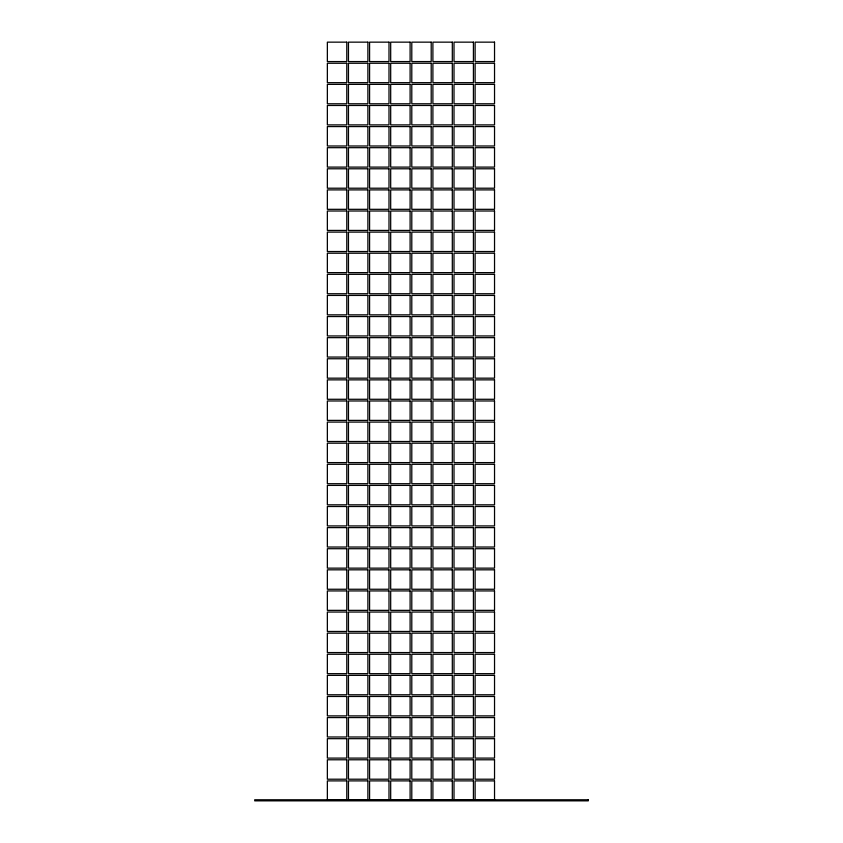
<?xml version="1.0" encoding="UTF-8"?>
<svg xmlns="http://www.w3.org/2000/svg" width="843" height="843" viewBox="0 0 843 843"><rect width="100%" height="100%" fill="white"/><g stroke="black" fill="none" stroke-linecap="round" stroke-linejoin="round"><path stroke-width="1.26" d="M346.779 42.15L327.358 42.15L327.358 61.571L346.779 61.571L346.779 42.15M367.885 42.15L348.465 42.15L348.465 61.571L367.885 61.571L367.885 42.15M388.992 42.15L369.582 42.15L369.582 61.571L388.992 61.571L388.992 42.15M410.098 42.15L390.688 42.15L390.688 61.571L410.098 61.571L410.098 42.15M431.205 42.15L411.795 42.15L411.795 61.571L431.205 61.571L431.205 42.15M452.312 42.15L432.902 42.15L432.902 61.571L452.312 61.571L452.312 42.15M473.418 42.15L454.008 42.15L454.008 61.571L473.418 61.571L473.418 42.15M494.535 42.15L475.115 42.15L475.115 61.571L494.535 61.571L494.535 42.15M346.779 63.257L327.358 63.257L327.358 82.677L346.779 82.677L346.779 63.257M367.885 63.257L348.465 63.257L348.465 82.677L367.885 82.677L367.885 63.257M388.992 63.257L369.582 63.257L369.582 82.677L388.992 82.677L388.992 63.257M410.098 63.257L390.688 63.257L390.688 82.677L410.098 82.677L410.098 63.257M431.205 63.257L411.795 63.257L411.795 82.677L431.205 82.677L431.205 63.257M452.312 63.257L432.902 63.257L432.902 82.677L452.312 82.677L452.312 63.257M473.418 63.257L454.008 63.257L454.008 82.677L473.418 82.677L473.418 63.257M494.535 63.257L475.115 63.257L475.115 82.677L494.535 82.677L494.535 63.257M346.779 84.363L327.358 84.363L327.358 103.784L346.779 103.784L346.779 84.363M367.885 84.363L348.465 84.363L348.465 103.784L367.885 103.784L367.885 84.363M388.992 84.363L369.582 84.363L369.582 103.784L388.992 103.784L388.992 84.363M410.098 84.363L390.688 84.363L390.688 103.784L410.098 103.784L410.098 84.363M431.205 84.363L411.795 84.363L411.795 103.784L431.205 103.784L431.205 84.363M452.312 84.363L432.902 84.363L432.902 103.784L452.312 103.784L452.312 84.363M473.418 84.363L454.008 84.363L454.008 103.784L473.418 103.784L473.418 84.363M494.535 84.363L475.115 84.363L475.115 103.784L494.535 103.784L494.535 84.363M346.779 105.47L327.358 105.47L327.358 124.89L346.779 124.89L346.779 105.47M367.885 105.47L348.465 105.47L348.465 124.89L367.885 124.89L367.885 105.47M388.992 105.47L369.582 105.47L369.582 124.89L388.992 124.89L388.992 105.47M410.098 105.47L390.688 105.47L390.688 124.89L410.098 124.89L410.098 105.47M431.205 105.47L411.795 105.47L411.795 124.89L431.205 124.89L431.205 105.47M452.312 105.47L432.902 105.47L432.902 124.89L452.312 124.89L452.312 105.47M473.418 105.47L454.008 105.47L454.008 124.89L473.418 124.89L473.418 105.47M494.535 105.47L475.115 105.47L475.115 124.89L494.535 124.89L494.535 105.47M346.779 126.576L327.358 126.576L327.358 145.997L346.779 145.997L346.779 126.576M367.885 126.576L348.465 126.576L348.465 145.997L367.885 145.997L367.885 126.576M388.992 126.576L369.582 126.576L369.582 145.997L388.992 145.997L388.992 126.576M410.098 126.576L390.688 126.576L390.688 145.997L410.098 145.997L410.098 126.576M431.205 126.576L411.795 126.576L411.795 145.997L431.205 145.997L431.205 126.576M452.312 126.576L432.902 126.576L432.902 145.997L452.312 145.997L452.312 126.576M473.418 126.576L454.008 126.576L454.008 145.997L473.418 145.997L473.418 126.576M494.535 126.576L475.115 126.576L475.115 145.997L494.535 145.997L494.535 126.576M346.779 147.683L327.358 147.683L327.358 167.104L346.779 167.104L346.779 147.683M367.885 147.683L348.465 147.683L348.465 167.104L367.885 167.104L367.885 147.683M388.992 147.683L369.582 147.683L369.582 167.104L388.992 167.104L388.992 147.683M410.098 147.683L390.688 147.683L390.688 167.104L410.098 167.104L410.098 147.683M431.205 147.683L411.795 147.683L411.795 167.104L431.205 167.104L431.205 147.683M452.312 147.683L432.902 147.683L432.902 167.104L452.312 167.104L452.312 147.683M473.418 147.683L454.008 147.683L454.008 167.104L473.418 167.104L473.418 147.683M494.535 147.683L475.115 147.683L475.115 167.104L494.535 167.104L494.535 147.683M346.779 168.79L327.358 168.79L327.358 188.21L346.779 188.21L346.779 168.79M367.885 168.79L348.465 168.79L348.465 188.21L367.885 188.21L367.885 168.79M388.992 168.79L369.582 168.79L369.582 188.21L388.992 188.21L388.992 168.79M410.098 168.79L390.688 168.79L390.688 188.21L410.098 188.21L410.098 168.79M431.205 168.79L411.795 168.79L411.795 188.21L431.205 188.21L431.205 168.79M452.312 168.79L432.902 168.79L432.902 188.21L452.312 188.21L452.312 168.79M473.418 168.79L454.008 168.79L454.008 188.21L473.418 188.21L473.418 168.79M494.535 168.79L475.115 168.79L475.115 188.21L494.535 188.21L494.535 168.79M346.779 189.896L327.358 189.896L327.358 209.317L346.779 209.317L346.779 189.896M367.885 189.896L348.465 189.896L348.465 209.317L367.885 209.317L367.885 189.896M388.992 189.896L369.582 189.896L369.582 209.317L388.992 209.317L388.992 189.896M410.098 189.896L390.688 189.896L390.688 209.317L410.098 209.317L410.098 189.896M431.205 189.896L411.795 189.896L411.795 209.317L431.205 209.317L431.205 189.896M452.312 189.896L432.902 189.896L432.902 209.317L452.312 209.317L452.312 189.896M473.418 189.896L454.008 189.896L454.008 209.317L473.418 209.317L473.418 189.896M494.535 189.896L475.115 189.896L475.115 209.317L494.535 209.317L494.535 189.896M346.779 211.003L327.358 211.003L327.358 230.424L346.779 230.424L346.779 211.003M367.885 211.003L348.465 211.003L348.465 230.424L367.885 230.424L367.885 211.003M388.992 211.003L369.582 211.003L369.582 230.424L388.992 230.424L388.992 211.003M410.098 211.003L390.688 211.003L390.688 230.424L410.098 230.424L410.098 211.003M431.205 211.003L411.795 211.003L411.795 230.424L431.205 230.424L431.205 211.003M452.312 211.003L432.902 211.003L432.902 230.424L452.312 230.424L452.312 211.003M473.418 211.003L454.008 211.003L454.008 230.424L473.418 230.424L473.418 211.003M494.535 211.003L475.115 211.003L475.115 230.424L494.535 230.424L494.535 211.003M346.779 232.11L327.358 232.11L327.358 251.53L346.779 251.53L346.779 232.11M367.885 232.11L348.465 232.11L348.465 251.53L367.885 251.53L367.885 232.11M388.992 232.11L369.582 232.11L369.582 251.53L388.992 251.53L388.992 232.11M410.098 232.11L390.688 232.11L390.688 251.53L410.098 251.53L410.098 232.11M431.205 232.11L411.795 232.11L411.795 251.53L431.205 251.53L431.205 232.11M452.312 232.11L432.902 232.11L432.902 251.53L452.312 251.53L452.312 232.11M473.418 232.11L454.008 232.11L454.008 251.53L473.418 251.53L473.418 232.11M494.535 232.11L475.115 232.11L475.115 251.53L494.535 251.53L494.535 232.11M346.779 253.216L327.358 253.216L327.358 272.637L346.779 272.637L346.779 253.216M367.885 253.216L348.465 253.216L348.465 272.637L367.885 272.637L367.885 253.216M388.992 253.216L369.582 253.216L369.582 272.637L388.992 272.637L388.992 253.216M410.098 253.216L390.688 253.216L390.688 272.637L410.098 272.637L410.098 253.216M431.205 253.216L411.795 253.216L411.795 272.637L431.205 272.637L431.205 253.216M452.312 253.216L432.902 253.216L432.902 272.637L452.312 272.637L452.312 253.216M473.418 253.216L454.008 253.216L454.008 272.637L473.418 272.637L473.418 253.216M494.535 253.216L475.115 253.216L475.115 272.637L494.535 272.637L494.535 253.216M346.779 274.323L327.358 274.323L327.358 293.743L346.779 293.743L346.779 274.323M367.885 274.323L348.465 274.323L348.465 293.743L367.885 293.743L367.885 274.323M388.992 274.323L369.582 274.323L369.582 293.743L388.992 293.743L388.992 274.323M410.098 274.323L390.688 274.323L390.688 293.743L410.098 293.743L410.098 274.323M431.205 274.323L411.795 274.323L411.795 293.743L431.205 293.743L431.205 274.323M452.312 274.323L432.902 274.323L432.902 293.743L452.312 293.743L452.312 274.323M473.418 274.323L454.008 274.323L454.008 293.743L473.418 293.743L473.418 274.323M494.535 274.323L475.115 274.323L475.115 293.743L494.535 293.743L494.535 274.323M346.779 295.429L327.358 295.429L327.358 314.85L346.779 314.85L346.779 295.429M367.885 295.429L348.465 295.429L348.465 314.85L367.885 314.85L367.885 295.429M388.992 295.429L369.582 295.429L369.582 314.85L388.992 314.85L388.992 295.429M410.098 295.429L390.688 295.429L390.688 314.85L410.098 314.85L410.098 295.429M431.205 295.429L411.795 295.429L411.795 314.85L431.205 314.85L431.205 295.429M452.312 295.429L432.902 295.429L432.902 314.85L452.312 314.85L452.312 295.429M473.418 295.429L454.008 295.429L454.008 314.85L473.418 314.85L473.418 295.429M494.535 295.429L475.115 295.429L475.115 314.85L494.535 314.85L494.535 295.429M346.779 316.546L327.358 316.546L327.358 335.957L346.779 335.957L346.779 316.546M367.885 316.546L348.465 316.546L348.465 335.957L367.885 335.957L367.885 316.546M388.992 316.546L369.582 316.546L369.582 335.957L388.992 335.957L388.992 316.546M410.098 316.546L390.688 316.546L390.688 335.957L410.098 335.957L410.098 316.546M431.205 316.546L411.795 316.546L411.795 335.957L431.205 335.957L431.205 316.546M452.312 316.546L432.902 316.546L432.902 335.957L452.312 335.957L452.312 316.546M473.418 316.546L454.008 316.546L454.008 335.957L473.418 335.957L473.418 316.546M494.535 316.546L475.115 316.546L475.115 335.957L494.535 335.957L494.535 316.546M346.779 337.653L327.358 337.653L327.358 357.063L346.779 357.063L346.779 337.653M367.885 337.653L348.465 337.653L348.465 357.063L367.885 357.063L367.885 337.653M388.992 337.653L369.582 337.653L369.582 357.063L388.992 357.063L388.992 337.653M410.098 337.653L390.688 337.653L390.688 357.063L410.098 357.063L410.098 337.653M431.205 337.653L411.795 337.653L411.795 357.063L431.205 357.063L431.205 337.653M452.312 337.653L432.902 337.653L432.902 357.063L452.312 357.063L452.312 337.653M473.418 337.653L454.008 337.653L454.008 357.063L473.418 357.063L473.418 337.653M494.535 337.653L475.115 337.653L475.115 357.063L494.535 357.063L494.535 337.653M346.779 358.76L327.358 358.76L327.358 378.17L346.779 378.17L346.779 358.76M367.885 358.76L348.465 358.76L348.465 378.17L367.885 378.17L367.885 358.76M388.992 358.76L369.582 358.76L369.582 378.17L388.992 378.17L388.992 358.76M410.098 358.76L390.688 358.76L390.688 378.17L410.098 378.17L410.098 358.76M431.205 358.76L411.795 358.76L411.795 378.17L431.205 378.17L431.205 358.76M452.312 358.76L432.902 358.76L432.902 378.17L452.312 378.17L452.312 358.76M473.418 358.76L454.008 358.76L454.008 378.17L473.418 378.17L473.418 358.76M494.535 358.76L475.115 358.76L475.115 378.17L494.535 378.17L494.535 358.76M346.779 379.866L327.358 379.866L327.358 399.276L346.779 399.276L346.779 379.866M367.885 379.866L348.465 379.866L348.465 399.276L367.885 399.276L367.885 379.866M388.992 379.866L369.582 379.866L369.582 399.276L388.992 399.276L388.992 379.866M410.098 379.866L390.688 379.866L390.688 399.276L410.098 399.276L410.098 379.866M431.205 379.866L411.795 379.866L411.795 399.276L431.205 399.276L431.205 379.866M452.312 379.866L432.902 379.866L432.902 399.276L452.312 399.276L452.312 379.866M473.418 379.866L454.008 379.866L454.008 399.276L473.418 399.276L473.418 379.866M494.535 379.866L475.115 379.866L475.115 399.276L494.535 399.276L494.535 379.866M346.779 400.973L327.358 400.973L327.358 420.383L346.779 420.383L346.779 400.973M367.885 400.973L348.465 400.973L348.465 420.383L367.885 420.383L367.885 400.973M388.992 400.973L369.582 400.973L369.582 420.383L388.992 420.383L388.992 400.973M410.098 400.973L390.688 400.973L390.688 420.383L410.098 420.383L410.098 400.973M431.205 400.973L411.795 400.973L411.795 420.383L431.205 420.383L431.205 400.973M452.312 400.973L432.902 400.973L432.902 420.383L452.312 420.383L452.312 400.973M473.418 400.973L454.008 400.973L454.008 420.383L473.418 420.383L473.418 400.973M494.535 400.973L475.115 400.973L475.115 420.383L494.535 420.383L494.535 400.973M346.779 422.08L327.358 422.08L327.358 441.5L346.779 441.5L346.779 422.08M367.885 422.08L348.465 422.08L348.465 441.5L367.885 441.5L367.885 422.08M388.992 422.08L369.582 422.08L369.582 441.5L388.992 441.5L388.992 422.08M410.098 422.08L390.688 422.08L390.688 441.5L410.098 441.5L410.098 422.08M431.205 422.08L411.795 422.08L411.795 441.5L431.205 441.5L431.205 422.08M452.312 422.08L432.902 422.08L432.902 441.5L452.312 441.5L452.312 422.08M473.418 422.08L454.008 422.08L454.008 441.5L473.418 441.5L473.418 422.08M494.535 422.08L475.115 422.08L475.115 441.5L494.535 441.5L494.535 422.08M346.779 443.186L327.358 443.186L327.358 462.607L346.779 462.607L346.779 443.186M367.885 443.186L348.465 443.186L348.465 462.607L367.885 462.607L367.885 443.186M388.992 443.186L369.582 443.186L369.582 462.607L388.992 462.607L388.992 443.186M410.098 443.186L390.688 443.186L390.688 462.607L410.098 462.607L410.098 443.186M431.205 443.186L411.795 443.186L411.795 462.607L431.205 462.607L431.205 443.186M452.312 443.186L432.902 443.186L432.902 462.607L452.312 462.607L452.312 443.186M473.418 443.186L454.008 443.186L454.008 462.607L473.418 462.607L473.418 443.186M494.535 443.186L475.115 443.186L475.115 462.607L494.535 462.607L494.535 443.186M346.779 464.293L327.358 464.293L327.358 483.713L346.779 483.713L346.779 464.293M367.885 464.293L348.465 464.293L348.465 483.713L367.885 483.713L367.885 464.293M388.992 464.293L369.582 464.293L369.582 483.713L388.992 483.713L388.992 464.293M410.098 464.293L390.688 464.293L390.688 483.713L410.098 483.713L410.098 464.293M431.205 464.293L411.795 464.293L411.795 483.713L431.205 483.713L431.205 464.293M452.312 464.293L432.902 464.293L432.902 483.713L452.312 483.713L452.312 464.293M473.418 464.293L454.008 464.293L454.008 483.713L473.418 483.713L473.418 464.293M494.535 464.293L475.115 464.293L475.115 483.713L494.535 483.713L494.535 464.293M346.779 485.399L327.358 485.399L327.358 504.82L346.779 504.82L346.779 485.399M367.885 485.399L348.465 485.399L348.465 504.82L367.885 504.82L367.885 485.399M388.992 485.399L369.582 485.399L369.582 504.82L388.992 504.82L388.992 485.399M410.098 485.399L390.688 485.399L390.688 504.82L410.098 504.82L410.098 485.399M431.205 485.399L411.795 485.399L411.795 504.82L431.205 504.82L431.205 485.399M452.312 485.399L432.902 485.399L432.902 504.82L452.312 504.82L452.312 485.399M473.418 485.399L454.008 485.399L454.008 504.82L473.418 504.82L473.418 485.399M494.535 485.399L475.115 485.399L475.115 504.82L494.535 504.82L494.535 485.399M346.779 506.506L327.358 506.506L327.358 525.927L346.779 525.927L346.779 506.506M367.885 506.506L348.465 506.506L348.465 525.927L367.885 525.927L367.885 506.506M388.992 506.506L369.582 506.506L369.582 525.927L388.992 525.927L388.992 506.506M410.098 506.506L390.688 506.506L390.688 525.927L410.098 525.927L410.098 506.506M431.205 506.506L411.795 506.506L411.795 525.927L431.205 525.927L431.205 506.506M452.312 506.506L432.902 506.506L432.902 525.927L452.312 525.927L452.312 506.506M473.418 506.506L454.008 506.506L454.008 525.927L473.418 525.927L473.418 506.506M494.535 506.506L475.115 506.506L475.115 525.927L494.535 525.927L494.535 506.506M346.779 527.613L327.358 527.613L327.358 547.033L346.779 547.033L346.779 527.613M367.885 527.613L348.465 527.613L348.465 547.033L367.885 547.033L367.885 527.613M388.992 527.613L369.582 527.613L369.582 547.033L388.992 547.033L388.992 527.613M410.098 527.613L390.688 527.613L390.688 547.033L410.098 547.033L410.098 527.613M431.205 527.613L411.795 527.613L411.795 547.033L431.205 547.033L431.205 527.613M452.312 527.613L432.902 527.613L432.902 547.033L452.312 547.033L452.312 527.613M473.418 527.613L454.008 527.613L454.008 547.033L473.418 547.033L473.418 527.613M494.535 527.613L475.115 527.613L475.115 547.033L494.535 547.033L494.535 527.613M346.779 548.719L327.358 548.719L327.358 568.14L346.779 568.14L346.779 548.719M367.885 548.719L348.465 548.719L348.465 568.14L367.885 568.14L367.885 548.719M388.992 548.719L369.582 548.719L369.582 568.14L388.992 568.14L388.992 548.719M410.098 548.719L390.688 548.719L390.688 568.14L410.098 568.14L410.098 548.719M431.205 548.719L411.795 548.719L411.795 568.14L431.205 568.14L431.205 548.719M452.312 548.719L432.902 548.719L432.902 568.14L452.312 568.14L452.312 548.719M473.418 548.719L454.008 548.719L454.008 568.14L473.418 568.14L473.418 548.719M494.535 548.719L475.115 548.719L475.115 568.14L494.535 568.14L494.535 548.719M346.779 569.826L327.358 569.826L327.358 589.246L346.779 589.246L346.779 569.826M367.885 569.826L348.465 569.826L348.465 589.246L367.885 589.246L367.885 569.826M388.992 569.826L369.582 569.826L369.582 589.246L388.992 589.246L388.992 569.826M410.098 569.826L390.688 569.826L390.688 589.246L410.098 589.246L410.098 569.826M431.205 569.826L411.795 569.826L411.795 589.246L431.205 589.246L431.205 569.826M452.312 569.826L432.902 569.826L432.902 589.246L452.312 589.246L452.312 569.826M473.418 569.826L454.008 569.826L454.008 589.246L473.418 589.246L473.418 569.826M494.535 569.826L475.115 569.826L475.115 589.246L494.535 589.246L494.535 569.826M346.779 590.932L327.358 590.932L327.358 610.353L346.779 610.353L346.779 590.932M367.885 590.932L348.465 590.932L348.465 610.353L367.885 610.353L367.885 590.932M388.992 590.932L369.582 590.932L369.582 610.353L388.992 610.353L388.992 590.932M410.098 590.932L390.688 590.932L390.688 610.353L410.098 610.353L410.098 590.932M431.205 590.932L411.795 590.932L411.795 610.353L431.205 610.353L431.205 590.932M452.312 590.932L432.902 590.932L432.902 610.353L452.312 610.353L452.312 590.932M473.418 590.932L454.008 590.932L454.008 610.353L473.418 610.353L473.418 590.932M494.535 590.932L475.115 590.932L475.115 610.353L494.535 610.353L494.535 590.932M346.779 612.039L327.358 612.039L327.358 631.46L346.779 631.46L346.779 612.039M367.885 612.039L348.465 612.039L348.465 631.46L367.885 631.46L367.885 612.039M388.992 612.039L369.582 612.039L369.582 631.46L388.992 631.46L388.992 612.039M410.098 612.039L390.688 612.039L390.688 631.46L410.098 631.46L410.098 612.039M431.205 612.039L411.795 612.039L411.795 631.46L431.205 631.46L431.205 612.039M452.312 612.039L432.902 612.039L432.902 631.46L452.312 631.46L452.312 612.039M473.418 612.039L454.008 612.039L454.008 631.46L473.418 631.46L473.418 612.039M494.535 612.039L475.115 612.039L475.115 631.46L494.535 631.46L494.535 612.039M346.779 633.146L327.358 633.146L327.358 652.566L346.779 652.566L346.779 633.146M367.885 633.146L348.465 633.146L348.465 652.566L367.885 652.566L367.885 633.146M388.992 633.146L369.582 633.146L369.582 652.566L388.992 652.566L388.992 633.146M410.098 633.146L390.688 633.146L390.688 652.566L410.098 652.566L410.098 633.146M431.205 633.146L411.795 633.146L411.795 652.566L431.205 652.566L431.205 633.146M452.312 633.146L432.902 633.146L432.902 652.566L452.312 652.566L452.312 633.146M473.418 633.146L454.008 633.146L454.008 652.566L473.418 652.566L473.418 633.146M494.535 633.146L475.115 633.146L475.115 652.566L494.535 652.566L494.535 633.146M346.779 654.252L327.358 654.252L327.358 673.673L346.779 673.673L346.779 654.252M367.885 654.252L348.465 654.252L348.465 673.673L367.885 673.673L367.885 654.252M388.992 654.252L369.582 654.252L369.582 673.673L388.992 673.673L388.992 654.252M410.098 654.252L390.688 654.252L390.688 673.673L410.098 673.673L410.098 654.252M431.205 654.252L411.795 654.252L411.795 673.673L431.205 673.673L431.205 654.252M452.312 654.252L432.902 654.252L432.902 673.673L452.312 673.673L452.312 654.252M473.418 654.252L454.008 654.252L454.008 673.673L473.418 673.673L473.418 654.252M494.535 654.252L475.115 654.252L475.115 673.673L494.535 673.673L494.535 654.252M346.779 675.359L327.358 675.359L327.358 694.78L346.779 694.78L346.779 675.359M367.885 675.359L348.465 675.359L348.465 694.78L367.885 694.78L367.885 675.359M388.992 675.359L369.582 675.359L369.582 694.78L388.992 694.78L388.992 675.359M410.098 675.359L390.688 675.359L390.688 694.78L410.098 694.78L410.098 675.359M431.205 675.359L411.795 675.359L411.795 694.78L431.205 694.78L431.205 675.359M452.312 675.359L432.902 675.359L432.902 694.78L452.312 694.78L452.312 675.359M473.418 675.359L454.008 675.359L454.008 694.78L473.418 694.78L473.418 675.359M494.535 675.359L475.115 675.359L475.115 694.78L494.535 694.78L494.535 675.359M346.779 696.466L327.358 696.466L327.358 715.886L346.779 715.886L346.779 696.466M367.885 696.466L348.465 696.466L348.465 715.886L367.885 715.886L367.885 696.466M388.992 696.466L369.582 696.466L369.582 715.886L388.992 715.886L388.992 696.466M410.098 696.466L390.688 696.466L390.688 715.886L410.098 715.886L410.098 696.466M431.205 696.466L411.795 696.466L411.795 715.886L431.205 715.886L431.205 696.466M452.312 696.466L432.902 696.466L432.902 715.886L452.312 715.886L452.312 696.466M473.418 696.466L454.008 696.466L454.008 715.886L473.418 715.886L473.418 696.466M494.535 696.466L475.115 696.466L475.115 715.886L494.535 715.886L494.535 696.466M346.779 717.572L327.358 717.572L327.358 736.993L346.779 736.993L346.779 717.572M367.885 717.572L348.465 717.572L348.465 736.993L367.885 736.993L367.885 717.572M388.992 717.572L369.582 717.572L369.582 736.993L388.992 736.993L388.992 717.572M410.098 717.572L390.688 717.572L390.688 736.993L410.098 736.993L410.098 717.572M431.205 717.572L411.795 717.572L411.795 736.993L431.205 736.993L431.205 717.572M452.312 717.572L432.902 717.572L432.902 736.993L452.312 736.993L452.312 717.572M473.418 717.572L454.008 717.572L454.008 736.993L473.418 736.993L473.418 717.572M494.535 717.572L475.115 717.572L475.115 736.993L494.535 736.993L494.535 717.572M346.779 738.679L327.358 738.679L327.358 758.099L346.779 758.099L346.779 738.679M367.885 738.679L348.465 738.679L348.465 758.099L367.885 758.099L367.885 738.679M388.992 738.679L369.582 738.679L369.582 758.099L388.992 758.099L388.992 738.679M410.098 738.679L390.688 738.679L390.688 758.099L410.098 758.099L410.098 738.679M431.205 738.679L411.795 738.679L411.795 758.099L431.205 758.099L431.205 738.679M452.312 738.679L432.902 738.679L432.902 758.099L452.312 758.099L452.312 738.679M473.418 738.679L454.008 738.679L454.008 758.099L473.418 758.099L473.418 738.679M494.535 738.679L475.115 738.679L475.115 758.099L494.535 758.099L494.535 738.679M346.779 759.785L327.358 759.785L327.358 779.206L346.779 779.206L346.779 759.785M367.885 759.785L348.465 759.785L348.465 779.206L367.885 779.206L367.885 759.785M388.992 759.785L369.582 759.785L369.582 779.206L388.992 779.206L388.992 759.785M410.098 759.785L390.688 759.785L390.688 779.206L410.098 779.206L410.098 759.785M431.205 759.785L411.795 759.785L411.795 779.206L431.205 779.206L431.205 759.785M452.312 759.785L432.902 759.785L432.902 779.206L452.312 779.206L452.312 759.785M473.418 759.785L454.008 759.785L454.008 779.206L473.418 779.206L473.418 759.785M494.535 759.785L475.115 759.785L475.115 779.206L494.535 779.206L494.535 759.785M346.779 780.892L327.358 780.892L327.358 800.313L346.779 800.313L346.779 780.892M367.885 780.892L348.465 780.892L348.465 800.313L367.885 800.313L367.885 780.892M388.992 780.892L369.582 780.892L369.582 800.313L388.992 800.313L388.992 780.892M410.098 780.892L390.688 780.892L390.688 800.313L410.098 800.313L410.098 780.892M431.205 780.892L411.795 780.892L411.795 800.313L431.205 800.313L431.205 780.892M452.312 780.892L432.902 780.892L432.902 800.313L452.312 800.313L452.312 780.892M473.418 780.892L454.008 780.892L454.008 800.313L473.418 800.313L473.418 780.892M494.535 780.892L475.115 780.892L475.115 800.313L494.535 800.313L494.535 780.892M588.288 799.775L254.712 799.775L254.712 800.85L588.288 800.85L588.288 799.775"/></g></svg>
